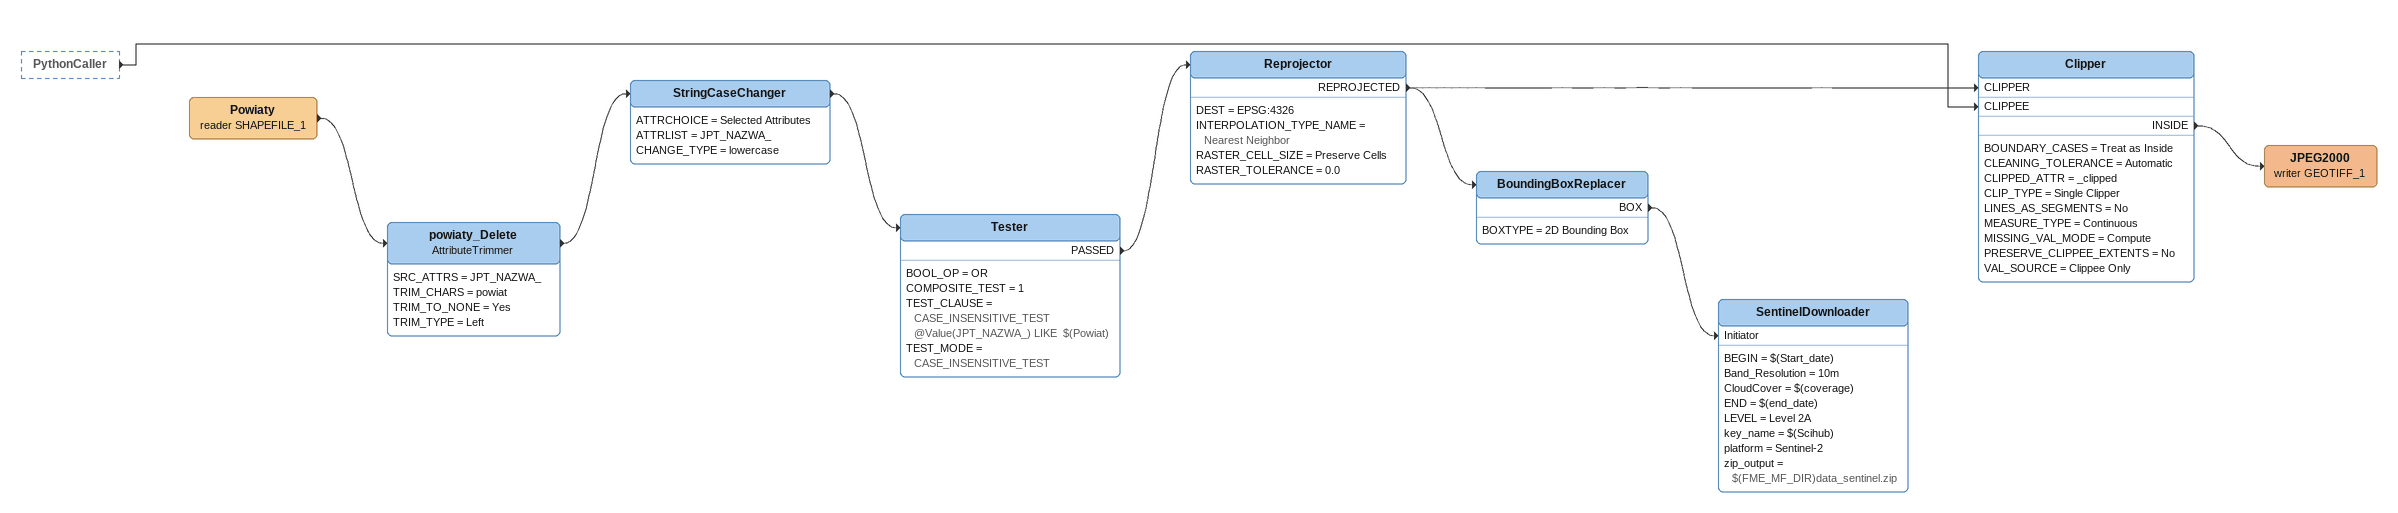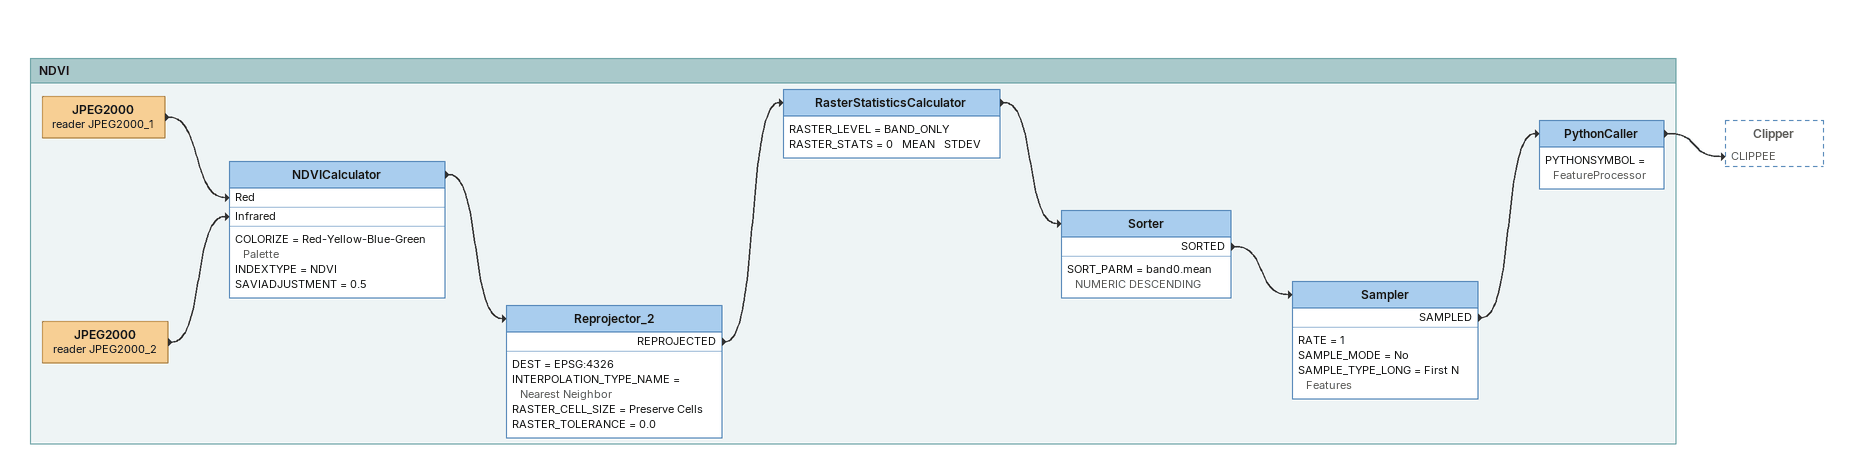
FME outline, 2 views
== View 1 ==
PythonCaller [outside]
    -> Clipper [CLIPPEE]
Powiaty (reader SHAPEFILE_1)
    -> powiaty_Delete
powiaty_Delete: AttributeTrimmer
    SRC_ATTRS = JPT_NAZWA_
    TRIM_CHARS = powiat
    TRIM_TO_NONE = Yes
    TRIM_TYPE = Left
    -> StringCaseChanger
StringCaseChanger
    ATTRCHOICE = Selected Attributes
    ATTRLIST = JPT_NAZWA_
    CHANGE_TYPE = lowercase
    -> Tester
Tester
    BOOL_OP = OR
    COMPOSITE_TEST = 1
    TEST_CLAUSE = CASE_INSENSITIVE_TEST @Value(JPT_NAZWA_) LIKE  $(Powiat)
    TEST_MODE = CASE_INSENSITIVE_TEST
    PASSED -> Reprojector
Reprojector
    DEST = EPSG:4326
    INTERPOLATION_TYPE_NAME = Nearest Neighbor
    RASTER_CELL_SIZE = Preserve Cells
    RASTER_TOLERANCE = 0.0
    REPROJECTED -> BoundingBoxReplacer
    REPROJECTED -> Clipper [CLIPPER]
BoundingBoxReplacer
    BOXTYPE = 2D Bounding Box
    BOX -> SentinelDownloader [Initiator]
SentinelDownloader
    BEGIN = $(Start_date)
    Band_Resolution = 10m
    CloudCover = $(coverage)
    END = $(end_date)
    LEVEL = Level 2A
    key_name = $(Scihub)
    platform = Sentinel-2
    zip_output = $(FME_MF_DIR)data_sentinel.zip
Clipper
    BOUNDARY_CASES = Treat as Inside
    CLEANING_TOLERANCE = Automatic
    CLIPPED_ATTR = _clipped
    CLIP_TYPE = Single Clipper
    LINES_AS_SEGMENTS = No
    MEASURE_TYPE = Continuous
    MISSING_VAL_MODE = Compute
    PRESERVE_CLIPPEE_EXTENTS = No
    VAL_SOURCE = Clippee Only
    INSIDE -> JPEG2000 (writer GEOTIFF_1)
JPEG2000 (writer GEOTIFF_1)

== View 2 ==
Bookmark: NDVI
JPEG2000 (reader JPEG2000_1)
    -> NDVICalculator [Red]
JPEG2000 (reader JPEG2000_2)
    -> NDVICalculator [Infrared]
NDVICalculator
    COLORIZE = Red-Yellow-Blue-Green Palette
    INDEXTYPE = NDVI
    SAVIADJUSTMENT = 0.5
    -> Reprojector_2
Reprojector_2
    DEST = EPSG:4326
    INTERPOLATION_TYPE_NAME = Nearest Neighbor
    RASTER_CELL_SIZE = Preserve Cells
    RASTER_TOLERANCE = 0.0
    REPROJECTED -> RasterStatisticsCalculator
RasterStatisticsCalculator
    RASTER_LEVEL = BAND_ONLY
    RASTER_STATS = 0   MEAN   STDEV
    -> Sorter
Sorter
    SORT_PARM = band0.mean NUMERIC DESCENDING
    SORTED -> Sampler
Sampler
    RATE = 1
    SAMPLE_MODE = No
    SAMPLE_TYPE_LONG = First N Features
    SAMPLED -> PythonCaller
PythonCaller
    PYTHONSYMBOL = FeatureProcessor
    -> Clipper [CLIPPEE]
